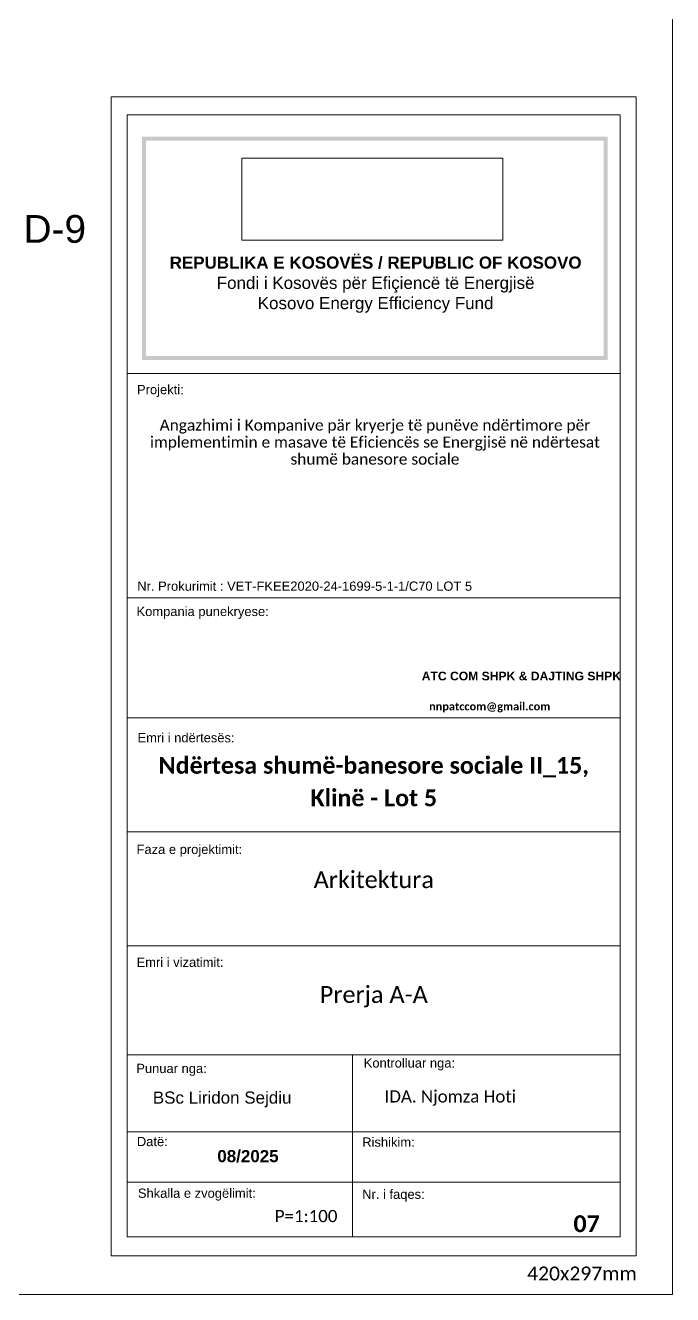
# Model space of a CAD drawing. Header units: feet. Extents: x 2814058 to 2855058, y -67651 to -38951.
# Drawn here: x 2845731 to 2855058, y -67651 to -49363 of the extents above; entities that cross this region are included whole.
import ezdxf

# ---------------------------------------------------------------- set-up
doc = ezdxf.new("R2010")
doc.units = ezdxf.units.FT
doc.header["$MEASUREMENT"] = 0
doc.header["$XCLIPFRAME"] = 0
for name, color, linetype, lineweight in [('Annotation - Text_Pen_No__1', 7, 'Continuous', 0), ('Annotation - Text_Pen_No__20', 1, 'Continuous', 0), ('Dimensioning - General_Pen_No__41', 7, 'Continuous', 0), ('Shell - Roof_Pen_No__1', 7, 'Continuous', 0), ('Shell - Roof_Pen_No__21', 7, 'Continuous', 0)]:
    doc.layers.add(name, color=color, linetype=linetype, lineweight=lineweight)
for name, color, linetype, lineweight, true_color in [('Annotation - Text_Pen_No__61', 7, 'Continuous', 0, 0x6a6a6a), ('Shell - Roof_Pen_No__61', 7, 'Continuous', 0, 0x6a6a6a), ('Structural - Bearing_Pen_No__86', 7, 'Continuous', 0, 0x5555ff)]:
    doc.layers.add(name, color=color, linetype=linetype, lineweight=lineweight, true_color=true_color)
doc.layers.add('Drawing & Figure', color=7, linetype='Continuous')
doc.styles.add('GENERATED_STYLE_1', font='arial.ttf')
doc.styles.add('GENERATED_STYLE_2', font='calibrib.ttf')
doc.styles.add('GENERATED_STYLE_3', font='calibri.ttf')
doc.styles.add('GENERATED_STYLE_4', font='arialbd.ttf')
doc.styles.add('GENERATED_STYLE_5', font='calibril.ttf')
doc.styles.add('GENERATED_STYLE_7', font='ARIALUNI.TTF')
picture_1 = doc.add_image_def('image1.png', size_in_pixel=(354, 134))

msp = doc.modelspace()

# ---------------------------------------------------------------- hatches: boundary and pattern name
at = {"layer": 'Structural - Bearing_Pen_No__86', "linetype": 'Continuous', "lineweight": 0, "true_color": 0x5555ff}
for points in [[(2847411.189, -50965.487), (2848682.43, -50965.487), (2848682.43, -51023.105), (2847468.807, -51023.105), (2847468.807, -54049.253), (2847411.189, -54049.253)], [(2848021.327, -51023.105), (2848021.327, -50965.487), (2854123.094, -50965.487), (2854123.094, -54049.253), (2854065.476, -54049.253), (2854065.476, -51023.105)], [(2847411.189, -52998.486), (2847468.807, -52998.486), (2847468.807, -54126.65), (2848682.43, -54126.65), (2848682.43, -54184.268), (2847411.189, -54184.268)], [(2848021.327, -54184.268), (2848021.327, -54126.65), (2854065.476, -54126.65), (2854065.476, -52998.486), (2854123.094, -52998.486), (2854123.094, -54184.268)]]:
    msp.add_hatch(color=173, dxfattribs=at).paths.add_polyline_path(points)

# ---------------------------------------------------------------- linework, layer by layer
at = {"layer": 'Shell - Roof_Pen_No__1', "color": 7, "linetype": 'Continuous', "lineweight": 0}
for p, q in [((2846968.567, -50390.067), (2854534.532, -50390.067)), ((2846968.567, -57613.376), (2846968.567, -50390.067)), ((2854534.532, -50390.067), (2854534.532, -67090.382)), ((2847199.039, -57613.376), (2847199.039, -50652.579)), ((2847199.039, -50652.579), (2854304.06, -50652.579)), ((2854304.06, -50652.579), (2854304.06, -57613.376)), ((2854304.06, -54377.208), (2847199.039, -54377.208)), ((2847199.039, -66819.915), (2847199.039, -54942.57)), ((2854304.06, -54942.57), (2854304.06, -66819.915)), ((2854304.06, -57613.376), (2847199.039, -57613.376)), ((2854304.06, -57613.376), (2847199.039, -57613.376)), ((2854304.06, -59341.541), (2847199.039, -59341.541)), ((2854304.06, -60983.666), (2847199.039, -60983.666)), ((2854304.06, -62625.791), (2847199.039, -62625.791)), ((2854304.06, -64198.016), (2847199.039, -64198.016)), ((2850442.876, -64198.016), (2850442.876, -66819.915)), ((2854304.06, -65305.045), (2847199.039, -65305.045)), ((2854304.06, -66032.898), (2847199.039, -66032.898)), ((2854304.06, -66819.915), (2847199.039, -66819.915)), ((2854534.532, -67090.382), (2846968.567, -67090.382))]:
    msp.add_line(p, q, dxfattribs=at)
at = {"layer": 'Shell - Roof_Pen_No__21', "color": 7, "linetype": 'Continuous', "lineweight": 0}
for p, q in [((2855057.579, -67651.285), (2855057.579, -38951.285)), ((2855057.579, -67651.285), (2855057.579, -38951.285)), ((2814057.579, -67651.285), (2855057.579, -67651.285))]:
    msp.add_line(p, q, dxfattribs=at)
at = {"layer": 'Shell - Roof_Pen_No__61', "color": 251, "linetype": 'Continuous', "lineweight": 0, "true_color": 0x6a6a6a}
msp.add_line((2846968.567, -67090.382), (2846968.567, -54942.57), dxfattribs=at)

# ---------------------------------------------------------------- texts
at = {"layer": 'Annotation - Text_Pen_No__1', "color": 7}
for s, style, p in [('IDA. Njomza Hoti', 'GENERATED_STYLE_3', (2850906.016, -64883.18)), ('08/2025', 'GENERATED_STYLE_4', (2848496.927, -65743.305))]:
    msp.add_text(s, height=175, dxfattribs=dict(at, style=style)).set_placement(p)
at = {"layer": 'Annotation - Text_Pen_No__1', "color": 7, "linetype": 'Continuous', "lineweight": 0, "attachment_point": 2}
for s, insert, char_height, style in [('\\A1;REPUBLIKA E KOSOVËS / REPUBLIC OF KOSOVO\\P{\\fArial|b0|i0|c0|p34;Fondi i Kosovës për Efiçiencë të Energjisë\\PKosovo Energy Efficiency Fund\\P}', (2850778.013, -52693.432), 175, 'GENERATED_STYLE_4'), ('\\A1;Arkitektura', (2850751.549, -61550.826), 242.5, 'GENERATED_STYLE_3'), ('\\A1;Prerja A-A', (2850751.549, -63205.367), 242.5, 'GENERATED_STYLE_3'), ('\\A1;P=1:100', (2849776.467, -66431.425), 175, 'GENERATED_STYLE_3'), ('\\A1; 07', (2853776.416, -66508.088), 242.5, 'GENERATED_STYLE_2')]:
    msp.add_mtext(s, dxfattribs=dict(at, insert=insert, char_height=char_height, style=style))
at = {"layer": 'Annotation - Text_Pen_No__1', "color": 7, "linetype": 'Continuous', "lineweight": 5, "insert": (2850768.515, -55041.768), "char_height": 160, "width": 6797.99537, "attachment_point": 2, "line_spacing_factor": 0.919632, "style": 'GENERATED_STYLE_5'}
msp.add_mtext('\\A1;Angazhimi i Kompanive pär kryerje të punëve ndërtimore për implementimin e masave të Eficiencës se Energjisë në ndërtesat shumë banesore sociale', dxfattribs=at)
at = {"layer": 'Annotation - Text_Pen_No__1', "color": 7, "linetype": 'Continuous', "lineweight": 5, "attachment_point": 2}
for s, insert, char_height, style in [('\\A1;ATC COM SHPK & DAJTING SHPK ', (2852878.607, -58675.523), 125, 'GENERATED_STYLE_4'), ('\\A1;BSc Liridon Sejdiu', (2848566.508, -64724.821), 175, 'GENERATED_STYLE_1')]:
    msp.add_mtext(s, dxfattribs=dict(at, insert=insert, char_height=char_height, style=style))
at = {"layer": 'Annotation - Text_Pen_No__1', "color": 7, "linetype": 'Continuous', "lineweight": 0, "insert": (2850751.549, -59903.24), "char_height": 242.5, "attachment_point": 2, "line_spacing_factor": 1.16153, "style": 'GENERATED_STYLE_2'}
msp.add_mtext('\\A1;Ndërtesa shumë-banesore sociale II_15, \\PKlinë - Lot 5', dxfattribs=at)
at = {"layer": 'Annotation - Text_Pen_No__20', "color": 1, "linetype": 'Continuous', "lineweight": 0, "insert": (2846155.668, -52095.499), "char_height": 400, "attachment_point": 2, "style": 'GENERATED_STYLE_7'}
msp.add_mtext('\\A1;D-9', dxfattribs=at)
at = {"layer": 'Annotation - Text_Pen_No__61', "color": 251, "linetype": 'Continuous', "lineweight": 0, "true_color": 0x6a6a6a, "insert": (2853751.092, -67247.013), "char_height": 200, "attachment_point": 2, "style": 'GENERATED_STYLE_3'}
msp.add_mtext('\\A1;420x297mm', dxfattribs=at)
at = {"layer": 'Dimensioning - General_Pen_No__41', "color": 7, "linetype": 'Continuous', "lineweight": 0, "char_height": 133.375, "attachment_point": 7, "style": 'GENERATED_STYLE_1'}
for s, insert in [('\\A1;Projekti:', (2847339.908, -54717.746)), ('\\A1;Kompania punekryese:', (2847333.07, -57914.223)), ('\\A1;Emri i ndërtesës:', (2847347.565, -59695.295)), ('\\A1;Faza e projektimit:', (2847333.368, -61342.271)), ('\\A1;Emri i vizatimit:', (2847333.833, -62930.548)), ('\\A1;Punuar nga:', (2847329.673, -64499.11)), ('\\A1;Kontrolluar nga:', (2850607.31, -64420.397)), ('\\A1;Datë:', (2847337.678, -65513.896)), ('\\A1;Rishikim:', (2850585.516, -65522.118)), ('\\A1;Shkalla e zvogëlimit:', (2847352.512, -66296.499)), ('\\A1;Nr. i faqes:', (2850584.332, -66312.095))]:
    msp.add_mtext(s, dxfattribs=dict(at, insert=insert))
at = {"layer": 'Dimensioning - General_Pen_No__41', "color": 7, "linetype": 'Continuous', "lineweight": 5, "insert": (2847343.655, -57511.339), "char_height": 133.375, "attachment_point": 7, "style": 'GENERATED_STYLE_1'}
msp.add_mtext('\\A1;Nr. Prokurimit : VET-FKEE2020-24-1699-5-1-1/C70 LOT 5', dxfattribs=at)
at = {"layer": 'Dimensioning - General_Pen_No__41', "color": 7, "linetype": 'Continuous', "lineweight": 5, "insert": (2851548.656, -59262.732), "char_height": 115, "attachment_point": 7, "line_spacing_factor": 0.922253, "style": 'GENERATED_STYLE_1'}
msp.add_mtext('\\A1;\\pt737.29,1517,2350.4,3281.9;{\\fCalibri|b1|i0|c0|p34;nnpatccom@gmail.com}', dxfattribs=at)

# ---------------------------------------------------------------- pictures from other files: only their frames are drawn
at = {"layer": 'Drawing & Figure', "linetype": 'Continuous', "lineweight": 0}
image = msp.add_image(picture_1, insert=(2848850.567, -52458.187), size_in_units=(3758.688, 1183.979), dxfattribs=at)
image.set_boundary_path([(-0.5, -0.5), (353.5, 133.5)])

doc.saveas('drawing.dxf')
